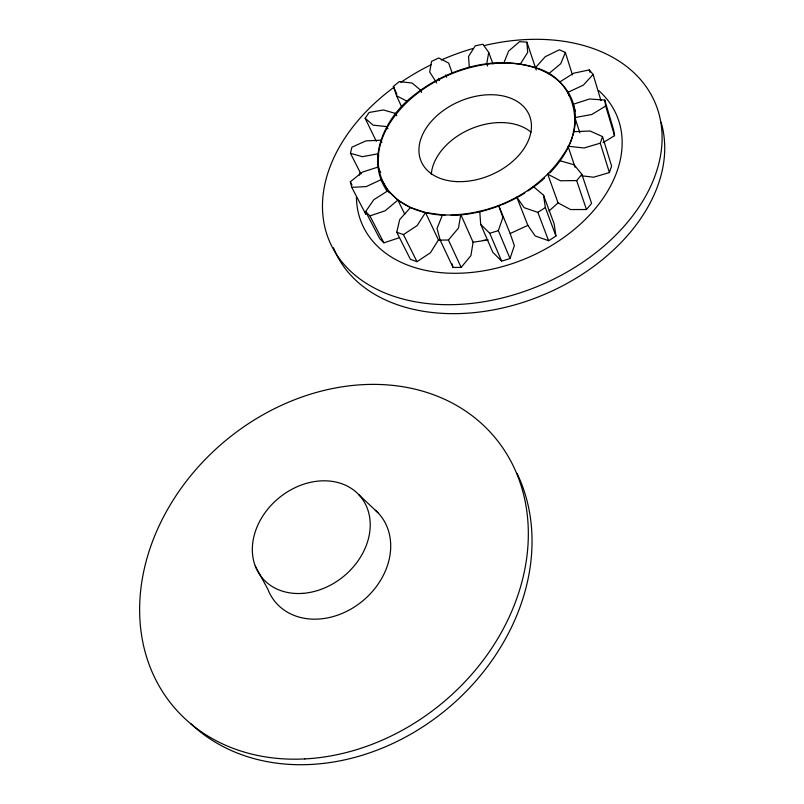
<?xml version="1.0" encoding="UTF-8"?>
<svg xmlns="http://www.w3.org/2000/svg" width="804" height="804" viewBox="0 0 804 804"><rect width="100%" height="100%" fill="white"/><g stroke="black" fill="none" stroke-linecap="round" stroke-linejoin="round"><path stroke-width="1.21" d="M440.17 240.115L448.431 240.004L458.461 228.065L460.792 214.527L473.094 242.235L470.903 255.642L461.154 267.41L453.044 267.451L440.17 240.115L437.024 228.426L442.481 214.909C489.636 216.668 538.519 193.684 564.127 153.463C585.985 122.901 572.95 77.536 535.454 67.677C493.626 54.571 446.994 68.802 413.588 95.545C385.377 116.912 364.704 158.931 387.357 191.503M469.315 67.245L468.531 56.481L475.244 45.818L482.953 44.25L488.711 52.421L486.762 63.777L487.626 66.079M360.936 173.895L350.433 153.273L351.871 147.212L365.971 140.871L380.845 140.208L381.9 142.408M396.754 232.255L403.467 234.597L417.196 225.532L425.497 212.527L438.451 239.954L430.421 252.768L416.995 261.672L410.392 259.3L396.754 232.255L399.699 219.562L410.462 207.512L425.497 212.527L442.481 214.909M573.222 131.735L590.035 131.002L602.528 136.61L600.276 143.172L609.412 172.569L593.573 177.212L581.453 175.774M510.017 258.516L514.359 245.662L510.168 233.542L498.651 205.452L502.882 217.512L498.339 230.627L510.017 258.516L505.827 259.853L501.626 261.079L492.832 252.325L480.702 224.386L479.757 211.341M609.412 172.569L611.593 166.076L602.528 136.61M503.957 62.652L508.641 51.064L519.605 41.647L526.901 42.16L536.258 70.008M535.454 67.677L545.263 56.702L559.373 49.798L565.353 52.431L560.78 63.657L548.73 73.747M520.359 63.958L527.685 52.481L526.901 42.16M376.302 141.303L365.137 118.268L369.106 112.48L383.428 109.957L395.759 113.505L396.784 115.726M398.784 237.904L383.89 242.838L379.649 238.517L365.619 211.583L373.85 199.673L388.101 190.659L397.869 200.116L410.462 207.512M581.915 174.408L576.649 180.588L560.438 180.769L547.715 174.166L558.076 202.899L570.549 209.542L586.468 209.522L591.583 203.432L581.915 174.408L574.106 164.8L559.423 160.579M559.695 82.038L573.654 73.204L589.312 69.918L593.101 74.45L583.402 85.093L567.936 92.329L569.081 95.857M558.076 202.899L548.971 211.06M401.638 106.922L396.593 95.797L393.377 86.46L399.327 81.596L412.171 83.033L420.552 90.189L421.527 92.43M365.036 211.532L365.82 214.296L351.75 187.332L350.323 181.754L362.383 172.116L377.981 167.091L380.674 172.548M533.313 186.498L543.564 195.261L554.127 223.803L555.936 236.014L552.308 238.406L548.609 240.718L535.203 235.974L527.846 225.361L516.741 197.06L524.128 207.673L537.826 212.356L548.609 240.718M543.564 195.261L545.343 207.553L537.826 212.356M575.373 111.354L573.101 104.299L589.583 98.992L604.759 100.068L605.683 106.007L591.855 114.469L574.91 117.585L579.855 132.841M603.06 142.7L614.537 135.675L613.593 129.766L604.759 100.068M527.846 225.361L510.168 233.542M365.619 211.583L369.9 215.904L385.106 210.809L397.869 200.116L404.814 214.306M498.339 230.627L489.757 233.281L480.702 224.386M600.276 143.172L584.076 147.986L568.016 146.248L575.071 167.192M488.179 239.924L473.094 242.235M351.75 187.332L366.222 186.608L381.418 179.513L389.176 192.839M438.451 239.954L440.783 240.406M350.433 153.273L362.333 156.69L377.81 153.845L378.885 156.036M396.593 95.797L407.095 101.244M365.137 118.268L373.096 125.133L386.905 126.63L387.95 128.831M358.614 494.5L377.94 512.711M255.29 566.127L267.883 589.272A68.049 55.034 -39.7 0 0 358.896 603.894A68.049 55.034 -39.7 0 0 375.378 510.238M350.323 181.754L352.011 184.99M369.9 215.904L383.89 242.838M403.467 234.597L416.995 261.672M448.431 240.004L461.154 267.41M393.377 86.46L396.895 94.249M489.757 233.281L501.626 261.079M436.662 82.912L429.698 72.018L431.537 61.395L438.763 57.978L448.672 63.084L452.129 72.933M438.582 78.34L439.517 80.601M445.728 74.983L446.652 77.244M488.711 52.421L493.003 63.958M545.343 207.553L555.936 236.014M576.649 180.588L586.468 209.522M565.353 52.431L572.448 74.893M589.312 69.918L590.025 72.29M593.101 74.45L600.96 100.6M605.683 106.007L614.537 135.675M452.059 263.843L453.044 267.451M431.266 174.297A57.536 39.919 -23.1 0 1 470.923 128.851A57.536 39.919 -23.1 0 1 531.002 132.127M575.403 116.821A103.023 70.099 -23.2 0 1 572.77 135.725M572.428 136.861A103.023 70.099 -23.2 0 1 549.805 172.971M544.569 178.046A103.023 70.099 -23.2 0 1 527.947 190.98M524.831 192.99A103.023 70.099 -23.2 0 1 501.937 204.698M500.812 205.161A103.023 70.099 -23.2 0 1 475.204 212.789M474.038 213.02A103.023 70.099 -23.2 0 1 451.094 215.382M445.094 215.301A103.023 70.099 -23.2 0 1 380.272 144.73A103.023 70.099 -23.2 0 1 485.204 64.491A103.023 70.099 -23.2 0 1 575.362 115.696M483.938 45.637A176.94 123.052 -23 0 1 655.26 175.192A176.94 123.052 -23 0 1 393.749 296.274A176.94 123.052 -23 0 1 393.88 87.334M400.915 82.34A176.94 123.052 -23 0 1 431.034 64.762M441.215 60.019A176.94 123.052 -23 0 1 473.114 48.481M485.727 240.014A100.822 69.968 -23 0 1 483.234 240.456M661.119 122.349A175.604 122.942 -22.9 0 1 535.946 297.842A175.604 122.942 -22.9 0 1 333.499 247.793M598.658 90.53A138.439 96.189 -23 0 1 528.952 257.19A138.439 96.189 -23 0 1 356.443 196.719M359.328 175.091A138.439 96.189 -23 0 1 359.971 172.78M517.012 473.375A208.005 169.634 -40.1 0 1 439.205 715.279A208.005 169.634 -40.1 0 1 190.689 723.58M456.622 181.593A58.782 39.989 -23.3 0 0 530.479 118.67A58.782 39.989 -23.3 0 0 438.471 114.359A58.782 39.989 -23.3 0 0 456.622 181.593M302.686 593.372A63.777 50.833 -39.2 0 0 366.071 505.435A63.777 50.833 -39.2 0 0 265.049 512.701A63.777 50.833 -39.2 0 0 302.686 593.372M304.897 758.916A209.603 170.167 -39.9 0 0 514.932 469.506A209.603 170.167 -39.9 0 0 182.136 486.862A209.603 170.167 -39.9 0 0 304.897 758.916"/></g></svg>
